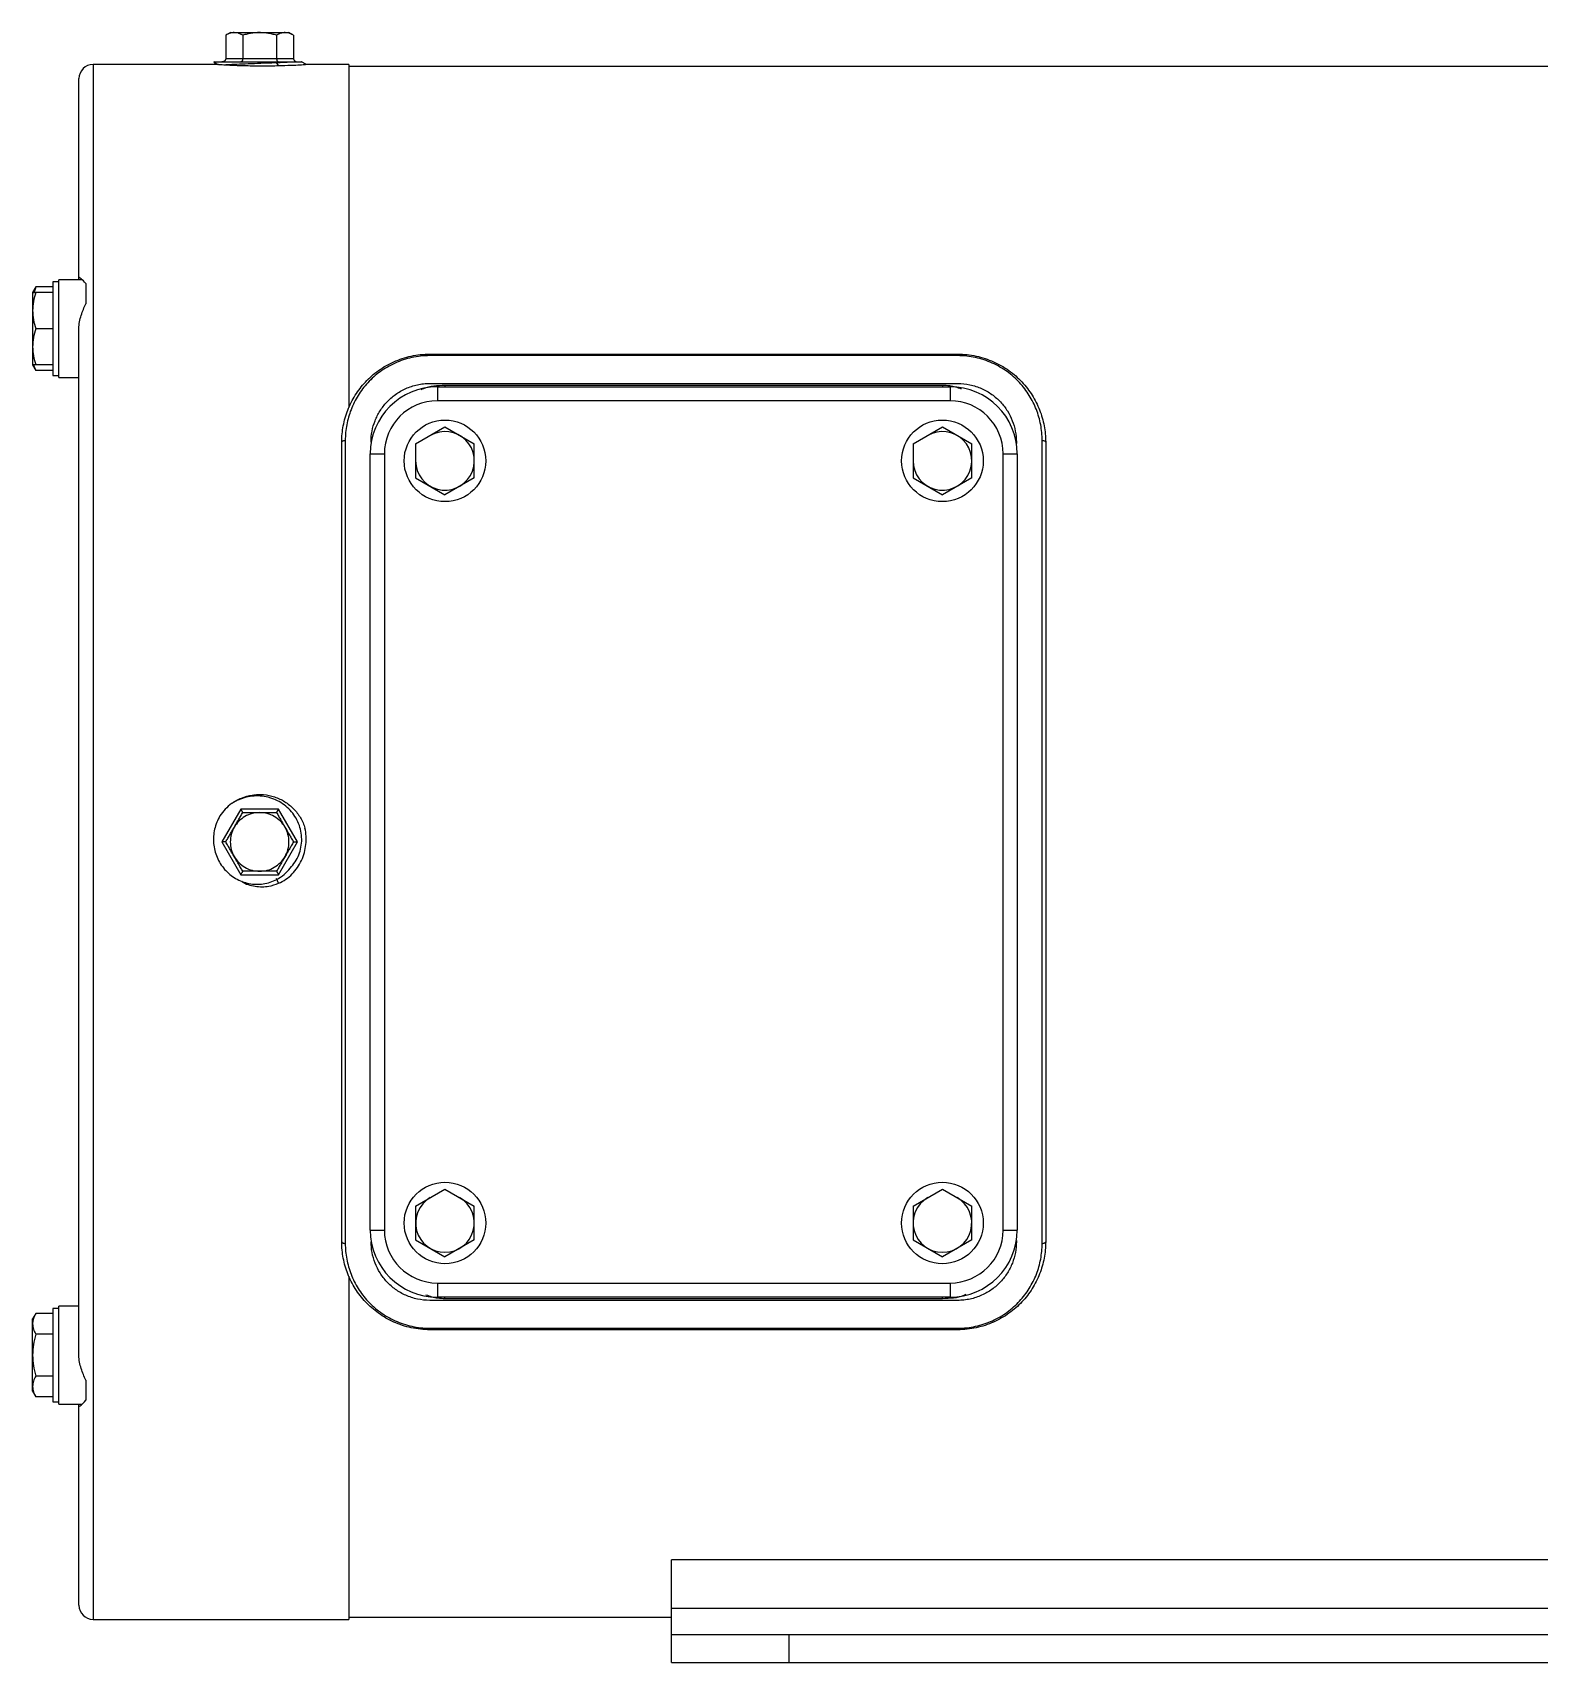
# Paper-space layout '_Front' of a CAD drawing. Header units: inches. Extents: x -5.4 to 7.4, y -3.5 to 3.5.
# Drawn here: x -5.41 to 1.01, y -3.5 to 3.45 of the extents above; entities that cross this region are included whole.
import ezdxf

# ---------------------------------------------------------------- set-up
doc = ezdxf.new("R2010")
doc.units = ezdxf.units.IN
doc.header["$MEASUREMENT"] = 0

psp = doc.layouts.new('_Front')

# ---------------------------------------------------------------- linework, layer by layer
at = {"color": 7, "linetype": 'Continuous', "lineweight": 25}
for p, q in [((-4.5673, 3.4511), (-4.5869, 3.4398)), ((-4.5868, 3.4398), (-4.5868, 3.341)), ((-4.5147, 3.4398), (-4.5147, 3.341)), ((-4.3703, 3.4398), (-4.3703, 3.341)), ((-4.2981, 3.4398), (-4.3177, 3.4511)), ((-4.2982, 3.4398), (-4.2982, 3.341)), ((-4.5868, 3.341), (-4.2982, 3.341)), ((-4.6176, 3.315), (-5.1525, 3.315)), ((-4.371, 3.3234), (-4.3691, 3.326)), ((-4.3616, 3.3103), (-4.371, 3.3234)), ((-4.2461, 3.3162), (-4.2647, 3.3269)), ((-4.0625, 3.315), (-4.2472, 3.315)), ((-4.0625, 3.315), (-4.0625, 1.852)), ((4.0625, 3.306), (-4.0625, 3.306)), ((-5.2125, 2.397), (-5.2125, 3.255)), ((-5.3962, 2.3666), (-5.41, 2.3427)), ((-5.3962, 2.3666), (-5.4036, 2.3427)), ((-5.3235, 2.3666), (-5.3962, 2.3666)), ((-5.2985, 2.388), (-5.3235, 2.388)), ((-5.3235, 2.388), (-5.3235, 1.989)), ((-5.199, 2.397), (-5.2985, 2.397)), ((-5.2985, 1.98), (-5.2985, 2.397)), ((-5.1825, 2.381), (-5.1825, 2.2949)), ((-5.41, 2.3427), (-5.41, 2.0342)), ((-5.3235, 2.3427), (-5.3962, 2.3427)), ((-5.3235, 2.1885), (-5.3962, 2.1885)), ((-5.2125, -2.1896), (-5.2125, 2.1896)), ((-5.41, 2.0342), (-5.3962, 2.0104)), ((-5.3235, 2.0342), (-5.3962, 2.0342)), ((-3.7175, 2.08), (-3.7175, 2.0736)), ((-3.7175, 2.08), (-1.4675, 2.08)), ((-1.4675, 2.0736), (-3.7175, 2.0736)), ((-1.4675, 2.08), (-1.4675, 2.0736)), ((-5.3235, 2.0104), (-5.3962, 2.0104)), ((-5.3235, 1.989), (-5.2985, 1.989)), ((-5.2985, 1.98), (-5.2125, 1.98)), ((-3.7175, 1.955), (-1.4675, 1.955)), ((-1.5325, 1.9463), (-3.6525, 1.9463)), ((-1.5325, 1.9463), (-3.6525, 1.9463)), ((-3.6525, 1.9463), (-3.6525, 1.941)), ((-1.5325, 1.9463), (-1.5325, 1.941)), ((-3.685, 1.941), (-1.5, 1.941)), ((-3.685, 1.941), (-3.685, 1.881)), ((-1.5, 1.881), (-3.685, 1.881)), ((-1.5, 1.941), (-1.5, 1.881)), ((-3.7775, 1.6972), (-3.6525, 1.7693)), ((-3.6525, 1.7693), (-3.5275, 1.6972)), ((-1.6575, 1.6972), (-1.5325, 1.7693)), ((-1.5325, 1.7693), (-1.4075, 1.6972)), ((-4.0925, -1.705), (-4.0925, 1.705)), ((-4.0775, 1.7121), (-4.0775, -1.7121)), ((-3.9675, 1.705), (-3.9675, 1.6996)), ((-3.7775, 1.6972), (-3.7775, 1.5528)), ((-3.5275, 1.5528), (-3.5275, 1.6972)), ((-1.6575, 1.6972), (-1.6575, 1.5528)), ((-1.4075, 1.5528), (-1.4075, 1.6972)), ((-1.2175, 1.705), (-1.2175, 1.6996)), ((-1.1075, -1.7121), (-1.1075, 1.7121)), ((-1.0925, 1.705), (-1.0925, -1.705)), ((-3.971, -1.655), (-3.971, 1.655)), ((-3.971, 1.655), (-3.911, 1.655)), ((-3.911, 1.655), (-3.911, -1.655)), ((-1.274, 1.655), (-1.214, 1.655)), ((-1.274, -1.655), (-1.274, 1.655)), ((-1.214, 1.655), (-1.214, -1.655)), ((-3.7775, 1.5528), (-3.6525, 1.4807)), ((-3.5275, 1.5528), (-3.6525, 1.4807)), ((-1.6575, 1.5528), (-1.5325, 1.4807)), ((-1.4075, 1.5528), (-1.5325, 1.4807)), ((-4.5233, 0.14), (-4.6042, 0)), ((-4.3617, 0.14), (-4.5233, 0.14)), ((-4.2808, 0), (-4.3617, 0.14)), ((-4.6042, 0), (-4.5233, -0.14)), ((-4.3617, -0.14), (-4.2808, 0)), ((-4.5233, -0.14), (-4.3617, -0.14)), ((-4.3616, -0.1764), (-4.371, -0.1558)), ((-3.7775, -1.5528), (-3.6525, -1.4807)), ((-3.6525, -1.4807), (-3.5275, -1.5528)), ((-1.6575, -1.5528), (-1.5325, -1.4807)), ((-1.5325, -1.4807), (-1.4075, -1.5528)), ((-3.7775, -1.5528), (-3.7775, -1.6972)), ((-3.5275, -1.6972), (-3.5275, -1.5528)), ((-1.6575, -1.5528), (-1.6575, -1.6972)), ((-1.4075, -1.6972), (-1.4075, -1.5528)), ((-3.971, -1.655), (-3.911, -1.655)), ((-1.274, -1.655), (-1.214, -1.655)), ((-3.9675, -1.6996), (-3.9675, -1.705)), ((-3.7775, -1.6972), (-3.6525, -1.7693)), ((-3.5275, -1.6972), (-3.6525, -1.7693)), ((-1.6575, -1.6972), (-1.5325, -1.7693)), ((-1.4075, -1.6972), (-1.5325, -1.7693)), ((-1.2175, -1.6996), (-1.2175, -1.705)), ((-4.0625, -1.852), (-4.0625, -3.315)), ((-3.685, -1.881), (-1.5, -1.881)), ((-3.685, -1.881), (-3.685, -1.941)), ((-1.5, -1.941), (-3.685, -1.941)), ((-3.6525, -1.9463), (-3.6525, -1.941)), ((-1.5325, -1.9463), (-1.5325, -1.941)), ((-1.5, -1.881), (-1.5, -1.941)), ((-5.3962, -2.0104), (-5.41, -2.0342)), ((-5.3235, -2.0104), (-5.3962, -2.0104)), ((-5.2985, -1.989), (-5.3235, -1.989)), ((-5.3235, -1.989), (-5.3235, -2.388)), ((-5.2125, -1.98), (-5.2985, -1.98)), ((-5.2985, -2.397), (-5.2985, -1.98)), ((-1.4675, -1.955), (-3.7175, -1.955)), ((-3.6525, -1.9463), (-1.5325, -1.9463)), ((-3.6525, -1.9463), (-1.5325, -1.9463)), ((-5.41, -2.3427), (-5.41, -2.0342)), ((-3.7175, -2.0736), (-1.4675, -2.0736)), ((-3.7175, -2.0736), (-3.7175, -2.08)), ((-1.4675, -2.08), (-3.7175, -2.08)), ((-1.4675, -2.0736), (-1.4675, -2.08)), ((-5.3235, -2.0994), (-5.3962, -2.0994)), ((-5.3235, -2.2776), (-5.3962, -2.2776)), ((-5.41, -2.3427), (-5.3962, -2.3666)), ((-5.1825, -2.2949), (-5.1825, -2.381)), ((-5.3235, -2.3666), (-5.3962, -2.3666)), ((-5.3235, -2.388), (-5.2985, -2.388)), ((-5.2985, -2.397), (-5.1991, -2.397)), ((-5.2125, -3.255), (-5.2125, -2.397)), ((3.8125, -3.0616), (-2.6875, -3.0616)), ((-2.6875, -3.4986), (-2.6875, -3.0616)), ((-5.1525, -3.315), (-4.0625, -3.315)), ((-4.0625, -3.306), (-2.6875, -3.306)), ((-2.6875, -3.2674), (3.8125, -3.2674)), ((-2.6875, -3.379), (3.8125, -3.379)), ((-2.1875, -3.379), (-2.1875, -3.4986)), ((-2.6875, -3.4986), (3.8125, -3.4986))]:
    psp.add_line(p, q, dxfattribs=at)
at = {"color": 8, "linetype": 'Continuous', "lineweight": 25}
psp.add_line((-5.1525, 3.315), (-5.1525, -3.315), dxfattribs=at)
at = {"color": 7, "linetype": 'Continuous', "lineweight": 25, "flags": 128}
for points in [[(-4.0925, 1.705), (-4.0922, 1.7064), (-4.0914, 1.7077), (-4.09, 1.7089), (-4.0881, 1.71), (-4.0858, 1.7109), (-4.0832, 1.7116), (-4.0804, 1.712), (-4.0775, 1.7121)], [(-1.1075, 1.7121), (-1.1046, 1.712), (-1.1018, 1.7116), (-1.0992, 1.7109), (-1.0969, 1.71), (-1.095, 1.7089), (-1.0936, 1.7077), (-1.0928, 1.7064), (-1.0925, 1.705)], [(-4.0925, -1.705), (-4.0922, -1.7064), (-4.0914, -1.7077), (-4.09, -1.7089), (-4.0881, -1.71), (-4.0858, -1.7109), (-4.0832, -1.7116), (-4.0804, -1.712), (-4.0775, -1.7121)], [(-1.1075, -1.7121), (-1.1046, -1.712), (-1.1018, -1.7116), (-1.0992, -1.7109), (-1.0969, -1.71), (-1.095, -1.7089), (-1.0936, -1.7077), (-1.0928, -1.7064), (-1.0925, -1.705)]]:
    psp.add_lwpolyline(points, dxfattribs=at)
at = {"color": 7, "linetype": 'Continuous', "lineweight": 25}
for centre in [(-3.6525, 1.625), (-1.5325, 1.625), (-3.6525, -1.625), (-1.5325, -1.625)]:
    psp.add_circle(centre, 0.174, dxfattribs=at)
for centre, radius, start, end in [((-5.1525, 3.255), 0.06, 90, 180), ((-3.685, 1.655), 0.286, 90, 180), ((-3.685, 1.655), 0.226, 90, 180), ((-1.5, 1.655), 0.286, 0, 90), ((-1.5, 1.655), 0.226, 0, 90), ((-3.6525, 1.625), 0.125, 180, 120), ((-1.5325, 1.625), 0.125, 180, 120), ((-3.6525, -1.625), 0.125, 120, 60), ((-1.5325, -1.625), 0.125, 120, 60), ((-3.685, -1.655), 0.286, 180, 270), ((-3.685, -1.655), 0.226, 180, 270), ((-1.5, -1.655), 0.226, 270, 0), ((-1.5, -1.655), 0.286, 270, 0), ((-5.1525, -3.255), 0.06, 180, 270)]:
    psp.add_arc(centre, radius, start, end, dxfattribs=at)
for points, knots in [([(-4.5508, 3.451), (-4.5522, 3.451), (-4.5551, 3.4509), (-4.5595, 3.4503), (-4.564, 3.4495), (-4.57, 3.4478), (-4.5776, 3.4448), (-4.5837, 3.4415), (-4.5868, 3.4398)], [0, 0, 0, 0, 0.1191638, 0.2397227, 0.3618656, 0.4857743, 0.7342655, 1, 1, 1, 1]), ([(-4.5147, 3.4398), (-4.5163, 3.4407), (-4.5194, 3.4425), (-4.524, 3.4447), (-4.5286, 3.4466), (-4.5345, 3.4487), (-4.5419, 3.4506), (-4.5478, 3.4509), (-4.5508, 3.451)], [0, 0, 0, 0, 0.1350681, 0.2657866, 0.3922742, 0.5146617, 0.7603551, 1, 1, 1, 1]), ([(-4.5508, 3.451), (-4.5398, 3.451), (-4.5239, 3.451), (-4.4861, 3.451), (-4.4643, 3.451), (-4.4425, 3.451)], [0, 0, 0, 0, 0.5, 0.5, 1, 1, 1, 1]), ([(-4.4425, 3.451), (-4.4454, 3.451), (-4.4513, 3.4509), (-4.4601, 3.4503), (-4.469, 3.4495), (-4.481, 3.4478), (-4.4963, 3.4448), (-4.5084, 3.4415), (-4.5147, 3.4398)], [0, 0, 0, 0, 0.119134, 0.239661, 0.361771, 0.485644, 0.734213, 1, 1, 1, 1]), ([(-4.3703, 3.4398), (-4.3735, 3.4407), (-4.3798, 3.4425), (-4.3891, 3.4447), (-4.3981, 3.4466), (-4.41, 3.4487), (-4.4248, 3.4506), (-4.4366, 3.4509), (-4.4425, 3.451)], [0, 0, 0, 0, 0.135032, 0.265717, 0.392175, 0.514535, 0.760293, 1, 1, 1, 1]), ([(-4.4425, 3.451), (-4.4207, 3.451), (-4.3989, 3.451), (-4.3611, 3.451), (-4.3452, 3.451), (-4.3342, 3.451)], [0, 0, 0, 0, 0.5, 0.5, 1, 1, 1, 1]), ([(-4.3342, 3.451), (-4.3357, 3.451), (-4.3386, 3.4509), (-4.343, 3.4503), (-4.3475, 3.4495), (-4.3535, 3.4478), (-4.3611, 3.4448), (-4.3672, 3.4415), (-4.3703, 3.4398)], [0, 0, 0, 0, 0.11917, 0.239736, 0.361885, 0.4858, 0.734292, 1, 1, 1, 1]), ([(-4.2982, 3.4398), (-4.2997, 3.4407), (-4.3029, 3.4425), (-4.3075, 3.4447), (-4.3121, 3.4466), (-4.318, 3.4487), (-4.3254, 3.4506), (-4.3313, 3.4509), (-4.3342, 3.451)], [0, 0, 0, 0, 0.134916, 0.265485, 0.391827, 0.514071, 0.760071, 1, 1, 1, 1]), ([(-4.5868, 3.341), (-4.5869, 3.3403), (-4.5869, 3.3388), (-4.5875, 3.3367), (-4.5884, 3.3346), (-4.5897, 3.3326), (-4.5915, 3.3306), (-4.594, 3.3288), (-4.5969, 3.3273), (-4.6003, 3.3262), (-4.6027, 3.3261), (-4.6042, 3.326)], [0, 0, 0, 0, 0.084476, 0.171269, 0.260932, 0.353968, 0.450828, 0.574732, 0.714344, 0.833102, 1, 1, 1, 1]), ([(-4.5147, 3.341), (-4.5147, 3.3403), (-4.5147, 3.3388), (-4.515, 3.3367), (-4.5155, 3.3346), (-4.5161, 3.3326), (-4.517, 3.3306), (-4.5182, 3.3288), (-4.5197, 3.3273), (-4.5214, 3.3262), (-4.5226, 3.3261), (-4.5233, 3.326)], [0, 0, 0, 0, 0.084476, 0.171269, 0.260932, 0.353968, 0.450828, 0.574732, 0.714344, 0.833102, 1, 1, 1, 1]), ([(-4.3703, 3.341), (-4.3703, 3.3403), (-4.3703, 3.3388), (-4.37, 3.3367), (-4.3695, 3.3346), (-4.3689, 3.3326), (-4.368, 3.3306), (-4.3668, 3.3288), (-4.3653, 3.3273), (-4.3636, 3.3262), (-4.3624, 3.3261), (-4.3617, 3.326)], [0, 0, 0, 0, 0.084477, 0.171274, 0.260945, 0.353994, 0.45087, 0.574655, 0.714328, 0.833072, 1, 1, 1, 1]), ([(-4.2982, 3.341), (-4.2981, 3.3403), (-4.2981, 3.3388), (-4.2975, 3.3367), (-4.2966, 3.3346), (-4.2953, 3.3326), (-4.2935, 3.3306), (-4.291, 3.3288), (-4.2881, 3.3273), (-4.2847, 3.3262), (-4.2823, 3.3261), (-4.2808, 3.326)], [0, 0, 0, 0, 0.084477, 0.171274, 0.260945, 0.353994, 0.45087, 0.574655, 0.714328, 0.833072, 1, 1, 1, 1]), ([(-4.6364, 3.326), (-4.6371, 3.326), (-4.6392, 3.326), (-4.6187, 3.326), (-4.5787, 3.326), (-4.5233, 3.326), (-4.4611, 3.326), (-4.4078, 3.326), (-4.3791, 3.326), (-4.3691, 3.326)], [0, 0, 0, 0, 0.077191, 0.250746, 0.421156, 0.588415, 0.752513, 0.913507, 1, 1, 1, 1]), ([(-4.6371, 3.3248), (-4.6345, 3.3232), (-4.6289, 3.32), (-4.6232, 3.3167), (-4.6203, 3.315)], [0, 0, 0, 0, 0.473706, 1, 1, 1, 1]), ([(-4.6176, 3.3149), (-4.6177, 3.3149), (-4.6181, 3.315), (-4.6048, 3.3145), (-4.5954, 3.3141)], [0, 0, 0, 0, 0.299851, 1, 1, 1, 1]), ([(-4.5954, 3.3141), (-4.5946, 3.3142), (-4.5855, 3.3149), (-4.5623, 3.3162), (-4.5172, 3.3181), (-4.4648, 3.32), (-4.4142, 3.3218), (-4.3836, 3.3229), (-4.371, 3.3234)], [0.00000017, 0.00000017, 0.00000017, 0.00000017, 0.00155749, 0.01780749, 0.03405749, 0.05030749, 0.06655749, 0.07905733, 0.07905733, 0.07905733, 0.07905733]), ([(-4.5954, 3.3141), (-4.5911, 3.3139), (-4.5858, 3.3135), (-4.5733, 3.3129), (-4.5659, 3.3125), (-4.5496, 3.3118), (-4.5407, 3.3115), (-4.5213, 3.3108), (-4.5108, 3.3105), (-4.4891, 3.31), (-4.4779, 3.3098), (-4.4545, 3.3095), (-4.4426, 3.3095), (-4.419, 3.3095), (-4.4071, 3.3096), (-4.3838, 3.3098), (-4.3725, 3.31), (-4.3616, 3.3103)], [0, 0, 0, 0, 0.125, 0.125, 0.25, 0.25, 0.375, 0.375, 0.5, 0.5, 0.625, 0.625, 0.75, 0.75, 0.875, 0.875, 1, 1, 1, 1]), ([(-4.3616, 3.3103), (-4.3433, 3.3108), (-4.3068, 3.3119), (-4.2684, 3.3138), (-4.2468, 3.315), (-4.2471, 3.3149), (-4.2472, 3.3148)], [0, 0, 0, 0, 0.279997, 0.559524, 0.861357, 1, 1, 1, 1]), ([(-4.3124, 3.326), (-4.3005, 3.326), (-4.2766, 3.326), (-4.2622, 3.326), (-4.2647, 3.326), (-4.2652, 3.326)], [0, 0, 0, 0, 0.432756, 0.865351, 1, 1, 1, 1]), ([(-5.1825, 2.381), (-5.1904, 2.3895), (-5.1975, 2.3962), (-5.2058, 2.4034), (-5.2081, 2.4052), (-5.2115, 2.4078), (-5.2125, 2.4084), (-5.2125, 2.4085)], [0, 0, 0, 0, 0.5, 0.5, 0.75, 0.75, 1, 1, 1, 1]), ([(-5.3962, 2.3427), (-5.4004, 2.3302), (-5.4039, 2.3173), (-5.4087, 2.2916), (-5.41, 2.2787), (-5.41, 2.2656)], [0, 0, 0, 0, 0.5, 0.5, 1, 1, 1, 1]), ([(-5.41, 2.3427), (-5.41, 2.3427), (-5.4087, 2.3427), (-5.4039, 2.3427), (-5.4004, 2.3427), (-5.3962, 2.3427)], [0, 0, 0, 0, 0.5, 0.5, 1, 1, 1, 1]), ([(-5.2125, 2.1896), (-5.2125, 2.1992), (-5.2115, 2.2086), (-5.2081, 2.2274), (-5.2058, 2.2366), (-5.1975, 2.263), (-5.1904, 2.2795), (-5.1825, 2.2949)], [0, 0, 0, 0, 0.25, 0.25, 0.5, 0.5, 1, 1, 1, 1]), ([(-5.41, 2.2656), (-5.41, 2.2526), (-5.4087, 2.2393), (-5.4038, 2.2136), (-5.4004, 2.201), (-5.3962, 2.1885)], [0, 0, 0, 0, 0.5, 0.5, 1, 1, 1, 1]), ([(-5.41, 2.1114), (-5.41, 2.0983), (-5.4087, 2.0852), (-5.4039, 2.0595), (-5.4004, 2.0468), (-5.3962, 2.0342)], [0, 0, 0, 0, 0.5, 0.5, 1, 1, 1, 1]), ([(-5.4048, 2.0342), (-5.4039, 2.0292), (-5.4025, 2.0211), (-5.398, 2.0134), (-5.3962, 2.0104)], [0, 0, 0, 0, 0.61803, 1, 1, 1, 1]), ([(-4.0925, 1.705), (-4.0925, 1.7288), (-4.0903, 1.752), (-4.0816, 1.7976), (-4.0753, 1.8198), (-4.0625, 1.8525), (-4.0577, 1.8633), (-4.047, 1.8844), (-4.0412, 1.8947), (-4.0223, 1.9247), (-4.0079, 1.9435), (-3.9749, 1.9787), (-3.9563, 1.9952), (-3.9159, 2.0242), (-3.8941, 2.0368), (-3.8469, 2.0579), (-3.8222, 2.066), (-3.7839, 2.0743), (-3.7709, 2.0764), (-3.7444, 2.0793), (-3.7309, 2.08), (-3.7175, 2.08)], [0, 0, 0, 0, 0.125, 0.125, 0.25, 0.25, 0.3125, 0.3125, 0.375, 0.375, 0.5, 0.5, 0.625, 0.625, 0.75, 0.75, 0.875, 0.875, 0.9375, 0.9375, 1, 1, 1, 1]), ([(-3.7175, 2.0736), (-3.7305, 2.0736), (-3.7436, 2.0729), (-3.7692, 2.0701), (-3.7817, 2.068), (-3.8064, 2.0626), (-3.8185, 2.0593), (-3.8422, 2.0514), (-3.8539, 2.0469), (-3.888, 2.0314), (-3.909, 2.0192), (-3.9476, 1.9911), (-3.9655, 1.9752), (-3.997, 1.9412), (-4.0107, 1.923), (-4.0287, 1.8942), (-4.0342, 1.8843), (-4.0444, 1.864), (-4.049, 1.8536), (-4.0611, 1.8223), (-4.0672, 1.8009), (-4.0754, 1.7572), (-4.0775, 1.7349), (-4.0775, 1.7121)], [0, 0, 0, 0, 0.0625, 0.0625, 0.125, 0.125, 0.1875, 0.1875, 0.25, 0.25, 0.375, 0.375, 0.5, 0.5, 0.625, 0.625, 0.6875, 0.6875, 0.75, 0.75, 0.875, 0.875, 1, 1, 1, 1]), ([(-1.4675, 2.08), (-1.4407, 2.08), (-1.4145, 2.0772), (-1.3761, 2.0689), (-1.3634, 2.0655), (-1.3386, 2.0574), (-1.3265, 2.0527), (-1.3032, 2.0423), (-1.2919, 2.0366), (-1.27, 2.024), (-1.2594, 2.0172), (-1.229, 1.9954), (-1.2106, 1.9793), (-1.1858, 1.9528), (-1.1779, 1.9436), (-1.1633, 1.9246), (-1.1565, 1.9149), (-1.1376, 1.8849), (-1.127, 1.864), (-1.1098, 1.8201), (-1.1034, 1.7977), (-1.0947, 1.752), (-1.0925, 1.7287), (-1.0925, 1.705)], [0, 0, 0, 0, 0.125, 0.125, 0.1875, 0.1875, 0.25, 0.25, 0.3125, 0.3125, 0.375, 0.375, 0.5, 0.5, 0.5625, 0.5625, 0.625, 0.625, 0.75, 0.75, 0.875, 0.875, 1, 1, 1, 1]), ([(-1.1075, 1.7121), (-1.1075, 1.7349), (-1.1096, 1.7572), (-1.1178, 1.801), (-1.124, 1.8225), (-1.1403, 1.8646), (-1.1504, 1.8848), (-1.1684, 1.9136), (-1.1749, 1.923), (-1.1888, 1.9412), (-1.1963, 1.9501), (-1.2201, 1.9757), (-1.2376, 1.9913), (-1.2667, 2.0124), (-1.2769, 2.019), (-1.298, 2.0312), (-1.3088, 2.0368), (-1.3313, 2.047), (-1.3429, 2.0515), (-1.3668, 2.0594), (-1.3791, 2.0628), (-1.4163, 2.0708), (-1.4416, 2.0736), (-1.4675, 2.0736)], [0, 0, 0, 0, 0.125, 0.125, 0.25, 0.25, 0.375, 0.375, 0.4375, 0.4375, 0.5, 0.5, 0.625, 0.625, 0.6875, 0.6875, 0.75, 0.75, 0.8125, 0.8125, 0.875, 0.875, 1, 1, 1, 1]), ([(-3.9675, 1.705), (-3.9675, 1.7365), (-3.9618, 1.7666), (-3.9449, 1.8101), (-3.9377, 1.8244), (-3.921, 1.8511), (-3.9114, 1.8637), (-3.8894, 1.8873), (-3.8769, 1.8983), (-3.8499, 1.9177), (-3.8354, 1.9261), (-3.8038, 1.9403), (-3.7873, 1.9457), (-3.7617, 1.9512), (-3.7531, 1.9526), (-3.7354, 1.9545), (-3.7265, 1.955), (-3.7175, 1.955)], [0, 0, 0, 0, 0.25, 0.25, 0.375, 0.375, 0.5, 0.5, 0.625, 0.625, 0.75, 0.75, 0.875, 0.875, 0.9375, 0.9375, 1, 1, 1, 1]), ([(-3.6525, 1.9463), (-3.6847, 1.9454), (-3.7206, 1.9445), (-3.7511, 1.9296), (-3.7543, 1.9281)], [0, 0, 0, 0, 0.895452, 1, 1, 1, 1]), ([(-1.4514, 1.9311), (-1.4678, 1.9368), (-1.4941, 1.9459), (-1.5221, 1.9462), (-1.5325, 1.9463)], [0, 0, 0, 0, 0.628108, 1, 1, 1, 1]), ([(-1.4675, 1.955), (-1.4497, 1.955), (-1.4322, 1.9531), (-1.4066, 1.9476), (-1.3981, 1.9453), (-1.3815, 1.9399), (-1.3735, 1.9368), (-1.3579, 1.9299), (-1.3504, 1.926), (-1.3357, 1.9176), (-1.3286, 1.913), (-1.3083, 1.8985), (-1.2961, 1.8877), (-1.2795, 1.87), (-1.2742, 1.8638), (-1.2645, 1.8511), (-1.2599, 1.8446), (-1.2474, 1.8246), (-1.2404, 1.8106), (-1.2289, 1.7814), (-1.2247, 1.7664), (-1.219, 1.7361), (-1.2175, 1.7207), (-1.2175, 1.705)], [0, 0, 0, 0, 0.125, 0.125, 0.1875, 0.1875, 0.25, 0.25, 0.3125, 0.3125, 0.375, 0.375, 0.5, 0.5, 0.5625, 0.5625, 0.625, 0.625, 0.75, 0.75, 0.875, 0.875, 1, 1, 1, 1]), ([(-4.5618, 0.1636), (-4.5487, 0.1731), (-4.5348, 0.1809), (-4.5052, 0.1932), (-4.4894, 0.1976), (-4.4657, 0.2012), (-4.4578, 0.202), (-4.4417, 0.2025), (-4.4336, 0.2023), (-4.4095, 0.2003), (-4.3939, 0.1971), (-4.371, 0.1894), (-4.3634, 0.1864), (-4.3489, 0.1795), (-4.3419, 0.1757), (-4.3284, 0.1672), (-4.3218, 0.1625), (-4.3093, 0.1524), (-4.3033, 0.1469), (-4.2865, 0.1297), (-4.2768, 0.117), (-4.2644, 0.0961), (-4.2607, 0.0889), (-4.2543, 0.0743), (-4.2515, 0.0668), (-4.2492, 0.0591)], [0, 0, 0, 0, 0.125, 0.125, 0.25, 0.25, 0.3125, 0.3125, 0.375, 0.375, 0.5, 0.5, 0.5625, 0.5625, 0.625, 0.625, 0.6875, 0.6875, 0.75, 0.75, 0.875, 0.875, 0.9375, 0.9375, 1, 1, 1, 1]), ([(-4.3124, -0.1117), (-4.3044, -0.1035), (-4.2974, -0.0946), (-4.2851, -0.0756), (-4.2798, -0.0654), (-4.2714, -0.0443), (-4.2683, -0.0334), (-4.2641, -0.0111), (-4.2631, 0.0004), (-4.2632, 0.0231), (-4.2643, 0.0343), (-4.2688, 0.0567), (-4.272, 0.0677), (-4.2804, 0.0887), (-4.2856, 0.0988), (-4.2979, 0.1181), (-4.3049, 0.127), (-4.3202, 0.1436), (-4.3288, 0.1513), (-4.3471, 0.1649), (-4.3567, 0.1708), (-4.377, 0.1809), (-4.3877, 0.1851), (-4.4095, 0.1915), (-4.4206, 0.1937), (-4.4431, 0.1961), (-4.4546, 0.1964), (-4.4772, 0.1949), (-4.4884, 0.1932), (-4.5105, 0.1879), (-4.5214, 0.1842), (-4.5422, 0.1752), (-4.5522, 0.1698), (-4.5618, 0.1636)], [0, 0, 0, 0, 0.0625, 0.0625, 0.125, 0.125, 0.1875, 0.1875, 0.25, 0.25, 0.3125, 0.3125, 0.375, 0.375, 0.4375, 0.4375, 0.5, 0.5, 0.5625, 0.5625, 0.625, 0.625, 0.6875, 0.6875, 0.75, 0.75, 0.8125, 0.8125, 0.875, 0.875, 0.9375, 0.9375, 1, 1, 1, 1]), ([(-4.5233, 0.14), (-4.5228, 0.1391), (-4.5219, 0.1376), (-4.5207, 0.1355), (-4.5195, 0.1334), (-4.5182, 0.1312), (-4.5168, 0.1287), (-4.5156, 0.1267), (-4.5148, 0.1253), (-4.5147, 0.1251), (-4.5147, 0.125)], [0, 0, 0, 0, 0.1168102, 0.2121776, 0.2860986, 0.4258117, 0.549727, 0.7088181, 0.8581317, 1, 1, 1, 1]), ([(-4.3703, 0.125), (-4.3703, 0.125), (-4.3703, 0.1251), (-4.37, 0.1256), (-4.3695, 0.1264), (-4.3689, 0.1275), (-4.368, 0.1291), (-4.3668, 0.1312), (-4.3653, 0.1337), (-4.3636, 0.1367), (-4.3624, 0.1388), (-4.3617, 0.14)], [0, 0, 0, 0, 0.084477, 0.171274, 0.260945, 0.353994, 0.45087, 0.574655, 0.714328, 0.833072, 1, 1, 1, 1]), ([(-4.6118, 0.111), (-4.6222, 0.0933), (-4.6297, 0.0745), (-4.6366, 0.0445), (-4.6381, 0.0344), (-4.6395, 0.0141), (-4.6395, 0.004), (-4.6377, -0.0163), (-4.6361, -0.0265), (-4.6312, -0.0463), (-4.628, -0.0559), (-4.6202, -0.0746), (-4.6154, -0.0838), (-4.6046, -0.1011), (-4.5986, -0.1093), (-4.5852, -0.1245), (-4.5778, -0.1317), (-4.562, -0.1448), (-4.5537, -0.1505), (-4.5362, -0.1607), (-4.5269, -0.1652), (-4.5078, -0.1724), (-4.498, -0.1752), (-4.4781, -0.1791), (-4.4679, -0.1803), (-4.4474, -0.1809), (-4.4372, -0.1803), (-4.4071, -0.1759), (-4.3873, -0.1695), (-4.3691, -0.1599)], [0, 0, 0, 0, 0.125, 0.125, 0.1875, 0.1875, 0.25, 0.25, 0.3125, 0.3125, 0.375, 0.375, 0.4375, 0.4375, 0.5, 0.5, 0.5625, 0.5625, 0.625, 0.625, 0.6875, 0.6875, 0.75, 0.75, 0.8125, 0.8125, 0.875, 0.875, 1, 1, 1, 1]), ([(-4.4425, 0.125), (-4.4643, 0.125), (-4.4861, 0.1192), (-4.5239, 0.0973), (-4.5398, 0.0814), (-4.5508, 0.0625)], [0, 0, 0, 0, 0.5, 0.5, 1, 1, 1, 1]), ([(-4.5508, 0.0625), (-4.5493, 0.065), (-4.5464, 0.0701), (-4.542, 0.0777), (-4.5375, 0.0855), (-4.5315, 0.0958), (-4.5239, 0.1091), (-4.5178, 0.1196), (-4.5147, 0.125)], [0, 0, 0, 0, 0.11917, 0.239736, 0.361885, 0.4858, 0.734292, 1, 1, 1, 1]), ([(-4.5147, 0.125), (-4.5115, 0.125), (-4.5052, 0.125), (-4.4959, 0.125), (-4.4869, 0.125), (-4.475, 0.125), (-4.4602, 0.125), (-4.4484, 0.125), (-4.4425, 0.125)], [0, 0, 0, 0, 0.135032, 0.265717, 0.392175, 0.514535, 0.760293, 1, 1, 1, 1]), ([(-4.3342, 0.0625), (-4.3452, 0.0814), (-4.3611, 0.0973), (-4.3989, 0.1192), (-4.4207, 0.125), (-4.4425, 0.125)], [0, 0, 0, 0, 0.5, 0.5, 1, 1, 1, 1]), ([(-4.4425, 0.125), (-4.4396, 0.125), (-4.4337, 0.125), (-4.4249, 0.125), (-4.416, 0.125), (-4.404, 0.125), (-4.3887, 0.125), (-4.3766, 0.125), (-4.3703, 0.125)], [0, 0, 0, 0, 0.119134, 0.239661, 0.361771, 0.485644, 0.734213, 1, 1, 1, 1]), ([(-4.3703, 0.125), (-4.3687, 0.1222), (-4.3656, 0.1168), (-4.361, 0.1088), (-4.3564, 0.1009), (-4.3505, 0.0906), (-4.3431, 0.0778), (-4.3372, 0.0676), (-4.3342, 0.0625)], [0, 0, 0, 0, 0.135068, 0.265787, 0.392274, 0.514662, 0.760355, 1, 1, 1, 1]), ([(-4.5868, 0), (-4.5869, 0), (-4.5869, 0), (-4.5875, 0), (-4.5884, 0), (-4.5897, 0), (-4.5915, 0), (-4.594, 0), (-4.5969, 0), (-4.6003, 0), (-4.6027, 0), (-4.6042, 0)], [0, 0, 0, 0, 0.084476, 0.171269, 0.260932, 0.353968, 0.450828, 0.574732, 0.714344, 0.833102, 1, 1, 1, 1]), ([(-4.5868, 0), (-4.5853, 0.0027), (-4.5821, 0.0082), (-4.5775, 0.0162), (-4.5729, 0.0241), (-4.567, 0.0344), (-4.5596, 0.0471), (-4.5537, 0.0574), (-4.5508, 0.0625)], [0, 0, 0, 0, 0.134916, 0.265485, 0.391827, 0.514071, 0.760071, 1, 1, 1, 1]), ([(-4.5508, -0.0625), (-4.5522, -0.06), (-4.5551, -0.0549), (-4.5595, -0.0473), (-4.564, -0.0396), (-4.57, -0.0292), (-4.5776, -0.0159), (-4.5837, -0.0054), (-4.5868, 0)], [0, 0, 0, 0, 0.119164, 0.239723, 0.361866, 0.485774, 0.734265, 1, 1, 1, 1]), ([(-4.5508, 0.0625), (-4.5617, 0.0436), (-4.5675, 0.0218), (-4.5675, -0.0218), (-4.5617, -0.0436), (-4.5508, -0.0625)], [0, 0, 0, 0, 0.5, 0.5, 1, 1, 1, 1]), ([(-4.3616, -0.1764), (-4.3507, -0.1716), (-4.3405, -0.1659), (-4.3212, -0.1526), (-4.3121, -0.1449), (-4.2954, -0.1282), (-4.288, -0.1192), (-4.2746, -0.0998), (-4.2687, -0.0895), (-4.2589, -0.0681), (-4.2549, -0.0571), (-4.2487, -0.0345), (-4.2465, -0.0227), (-4.2441, 0.0006), (-4.2438, 0.0123), (-4.2451, 0.0358), (-4.2467, 0.0476), (-4.2492, 0.0591)], [0, 0, 0, 0, 0.125, 0.125, 0.25, 0.25, 0.375, 0.375, 0.5, 0.5, 0.625, 0.625, 0.75, 0.75, 0.875, 0.875, 1, 1, 1, 1]), ([(-4.3342, -0.0625), (-4.3233, -0.0436), (-4.3175, -0.0218), (-4.3175, 0.0218), (-4.3233, 0.0436), (-4.3342, 0.0625)], [0, 0, 0, 0, 0.5, 0.5, 1, 1, 1, 1]), ([(-4.3342, 0.0625), (-4.3328, 0.06), (-4.3299, 0.0549), (-4.3255, 0.0473), (-4.321, 0.0396), (-4.315, 0.0292), (-4.3074, 0.0159), (-4.3013, 0.0054), (-4.2982, 0)], [0, 0, 0, 0, 0.119164, 0.239723, 0.361866, 0.485774, 0.734265, 1, 1, 1, 1]), ([(-4.2982, 0), (-4.2997, -0.0027), (-4.3029, -0.0082), (-4.3075, -0.0162), (-4.3121, -0.0241), (-4.318, -0.0344), (-4.3254, -0.0471), (-4.3313, -0.0574), (-4.3342, -0.0625)], [0, 0, 0, 0, 0.1349157, 0.2654853, 0.3918269, 0.5140709, 0.7600707, 1, 1, 1, 1]), ([(-4.2982, 0), (-4.2981, 0), (-4.2981, 0), (-4.2975, 0), (-4.2966, 0), (-4.2953, 0), (-4.2935, 0), (-4.291, 0), (-4.2881, 0), (-4.2847, 0), (-4.2823, 0), (-4.2808, 0)], [0, 0, 0, 0, 0.084477, 0.171274, 0.260945, 0.353994, 0.45087, 0.574655, 0.714328, 0.833072, 1, 1, 1, 1]), ([(-4.5508, -0.0625), (-4.5398, -0.0814), (-4.5239, -0.0973), (-4.4861, -0.1192), (-4.4643, -0.125), (-4.4425, -0.125)], [0, 0, 0, 0, 0.5, 0.5, 1, 1, 1, 1]), ([(-4.5147, -0.125), (-4.5163, -0.1222), (-4.5194, -0.1168), (-4.524, -0.1088), (-4.5286, -0.1009), (-4.5345, -0.0906), (-4.5419, -0.0778), (-4.5478, -0.0676), (-4.5508, -0.0625)], [0, 0, 0, 0, 0.135068, 0.265787, 0.392274, 0.514662, 0.760355, 1, 1, 1, 1]), ([(-4.4425, -0.125), (-4.4207, -0.125), (-4.3989, -0.1192), (-4.3611, -0.0973), (-4.3452, -0.0814), (-4.3342, -0.0625)], [0, 0, 0, 0, 0.5, 0.5, 1, 1, 1, 1]), ([(-4.3342, -0.0625), (-4.3357, -0.065), (-4.3386, -0.0701), (-4.343, -0.0777), (-4.3475, -0.0855), (-4.3535, -0.0958), (-4.3611, -0.1091), (-4.3672, -0.1196), (-4.3703, -0.125)], [0, 0, 0, 0, 0.11917, 0.239736, 0.361885, 0.4858, 0.734292, 1, 1, 1, 1]), ([(-4.5147, -0.125), (-4.5147, -0.125), (-4.5147, -0.1251), (-4.515, -0.1256), (-4.5155, -0.1264), (-4.5161, -0.1275), (-4.517, -0.1291), (-4.5182, -0.1312), (-4.5197, -0.1337), (-4.5214, -0.1367), (-4.5226, -0.1388), (-4.5233, -0.14)], [0, 0, 0, 0, 0.084476, 0.171269, 0.260932, 0.353968, 0.450828, 0.574732, 0.714344, 0.833102, 1, 1, 1, 1]), ([(-4.4425, -0.125), (-4.4454, -0.125), (-4.4513, -0.125), (-4.4601, -0.125), (-4.469, -0.125), (-4.481, -0.125), (-4.4963, -0.125), (-4.5084, -0.125), (-4.5147, -0.125)], [0, 0, 0, 0, 0.119134, 0.239661, 0.361771, 0.485644, 0.734213, 1, 1, 1, 1]), ([(-4.3703, -0.125), (-4.3735, -0.125), (-4.3798, -0.125), (-4.3891, -0.125), (-4.3981, -0.125), (-4.41, -0.125), (-4.4248, -0.125), (-4.4366, -0.125), (-4.4425, -0.125)], [0, 0, 0, 0, 0.135032, 0.265717, 0.392175, 0.514535, 0.760293, 1, 1, 1, 1]), ([(-4.3703, -0.125), (-4.3703, -0.125), (-4.3703, -0.1251), (-4.37, -0.1256), (-4.3695, -0.1264), (-4.3689, -0.1275), (-4.368, -0.1291), (-4.3668, -0.1312), (-4.3653, -0.1337), (-4.3636, -0.1367), (-4.3624, -0.1388), (-4.3617, -0.14)], [0, 0, 0, 0, 0.0844767, 0.1712737, 0.260945, 0.3539937, 0.4508699, 0.574655, 0.7143281, 0.8330716, 1, 1, 1, 1]), ([(-4.5179, -0.1679), (-4.5177, -0.1681), (-4.5023, -0.181), (-4.4616, -0.1905), (-4.4076, -0.1929), (-4.3754, -0.1814), (-4.3616, -0.1764)], [0, 0, 0, 0, 0.005607, 0.372748, 0.730168, 1, 1, 1, 1]), ([(-3.7175, -2.08), (-3.7443, -2.08), (-3.7705, -2.0772), (-3.8089, -2.0689), (-3.8216, -2.0655), (-3.8464, -2.0574), (-3.8585, -2.0527), (-3.8818, -2.0423), (-3.8931, -2.0366), (-3.915, -2.024), (-3.9256, -2.0172), (-3.956, -1.9954), (-3.9744, -1.9793), (-3.9992, -1.9528), (-4.0071, -1.9436), (-4.0217, -1.9246), (-4.0285, -1.9149), (-4.0474, -1.8849), (-4.058, -1.864), (-4.0752, -1.8201), (-4.0816, -1.7977), (-4.0903, -1.752), (-4.0925, -1.7287), (-4.0925, -1.705)], [0, 0, 0, 0, 0.125, 0.125, 0.1875, 0.1875, 0.25, 0.25, 0.3125, 0.3125, 0.375, 0.375, 0.5, 0.5, 0.5625, 0.5625, 0.625, 0.625, 0.75, 0.75, 0.875, 0.875, 1, 1, 1, 1]), ([(-4.0775, -1.7121), (-4.0775, -1.7349), (-4.0754, -1.7572), (-4.0672, -1.801), (-4.061, -1.8225), (-4.0447, -1.8646), (-4.0346, -1.8848), (-4.0166, -1.9136), (-4.0101, -1.923), (-3.9962, -1.9412), (-3.9887, -1.9501), (-3.9649, -1.9757), (-3.9474, -1.9913), (-3.9183, -2.0124), (-3.9081, -2.019), (-3.887, -2.0312), (-3.8762, -2.0368), (-3.8537, -2.047), (-3.8421, -2.0515), (-3.8182, -2.0594), (-3.8059, -2.0628), (-3.7687, -2.0708), (-3.7434, -2.0736), (-3.7175, -2.0736)], [0, 0, 0, 0, 0.125, 0.125, 0.25, 0.25, 0.375, 0.375, 0.4375, 0.4375, 0.5, 0.5, 0.625, 0.625, 0.6875, 0.6875, 0.75, 0.75, 0.8125, 0.8125, 0.875, 0.875, 1, 1, 1, 1]), ([(-3.7175, -1.955), (-3.7353, -1.955), (-3.7528, -1.9531), (-3.7784, -1.9476), (-3.7869, -1.9453), (-3.8035, -1.9399), (-3.8115, -1.9368), (-3.8271, -1.9299), (-3.8346, -1.926), (-3.8493, -1.9176), (-3.8564, -1.913), (-3.8767, -1.8985), (-3.8889, -1.8877), (-3.9055, -1.87), (-3.9108, -1.8638), (-3.9205, -1.8511), (-3.9251, -1.8446), (-3.9376, -1.8246), (-3.9446, -1.8106), (-3.9561, -1.7814), (-3.9603, -1.7664), (-3.966, -1.7361), (-3.9675, -1.7207), (-3.9675, -1.705)], [0, 0, 0, 0, 0.125, 0.125, 0.1875, 0.1875, 0.25, 0.25, 0.3125, 0.3125, 0.375, 0.375, 0.5, 0.5, 0.5625, 0.5625, 0.625, 0.625, 0.75, 0.75, 0.875, 0.875, 1, 1, 1, 1]), ([(-1.2175, -1.705), (-1.2175, -1.7365), (-1.2232, -1.7666), (-1.2401, -1.8101), (-1.2473, -1.8244), (-1.264, -1.8511), (-1.2736, -1.8637), (-1.2956, -1.8873), (-1.3081, -1.8983), (-1.3351, -1.9177), (-1.3496, -1.9261), (-1.3812, -1.9403), (-1.3977, -1.9457), (-1.4233, -1.9512), (-1.4319, -1.9526), (-1.4496, -1.9545), (-1.4585, -1.955), (-1.4675, -1.955)], [0, 0, 0, 0, 0.25, 0.25, 0.375, 0.375, 0.5, 0.5, 0.625, 0.625, 0.75, 0.75, 0.875, 0.875, 0.9375, 0.9375, 1, 1, 1, 1]), ([(-1.0925, -1.705), (-1.0925, -1.7288), (-1.0947, -1.752), (-1.1034, -1.7976), (-1.1097, -1.8198), (-1.1225, -1.8525), (-1.1273, -1.8633), (-1.138, -1.8844), (-1.1438, -1.8947), (-1.1627, -1.9247), (-1.1771, -1.9435), (-1.2101, -1.9787), (-1.2287, -1.9952), (-1.2691, -2.0242), (-1.2909, -2.0368), (-1.3381, -2.0579), (-1.3628, -2.066), (-1.4011, -2.0743), (-1.4141, -2.0764), (-1.4406, -2.0793), (-1.4541, -2.08), (-1.4675, -2.08)], [0, 0, 0, 0, 0.125, 0.125, 0.25, 0.25, 0.3125, 0.3125, 0.375, 0.375, 0.5, 0.5, 0.625, 0.625, 0.75, 0.75, 0.875, 0.875, 0.9375, 0.9375, 1, 1, 1, 1]), ([(-1.4675, -2.0736), (-1.4545, -2.0736), (-1.4414, -2.0729), (-1.4158, -2.0701), (-1.4033, -2.068), (-1.3786, -2.0626), (-1.3665, -2.0593), (-1.3428, -2.0514), (-1.3311, -2.0469), (-1.297, -2.0314), (-1.276, -2.0192), (-1.2374, -1.9911), (-1.2195, -1.9752), (-1.188, -1.9412), (-1.1743, -1.923), (-1.1563, -1.8942), (-1.1508, -1.8843), (-1.1406, -1.864), (-1.136, -1.8536), (-1.1239, -1.8223), (-1.1178, -1.8009), (-1.1096, -1.7572), (-1.1075, -1.7349), (-1.1075, -1.7121)], [0, 0, 0, 0, 0.0625, 0.0625, 0.125, 0.125, 0.1875, 0.1875, 0.25, 0.25, 0.375, 0.375, 0.5, 0.5, 0.625, 0.625, 0.6875, 0.6875, 0.75, 0.75, 0.875, 0.875, 1, 1, 1, 1]), ([(-3.7336, -1.9311), (-3.7172, -1.9368), (-3.6909, -1.9459), (-3.6629, -1.9462), (-3.6525, -1.9463)], [0, 0, 0, 0, 0.628108, 1, 1, 1, 1]), ([(-1.5325, -1.9463), (-1.5003, -1.9454), (-1.4644, -1.9445), (-1.4339, -1.9296), (-1.4307, -1.9281)], [0, 0, 0, 0, 0.895452, 1, 1, 1, 1]), ([(-5.41, -2.0549), (-5.41, -2.0625), (-5.4087, -2.07), (-5.4039, -2.0848), (-5.4004, -2.0922), (-5.3962, -2.0994)], [0, 0, 0, 0, 0.5, 0.5, 1, 1, 1, 1]), ([(-5.41, -2.1885), (-5.41, -2.2036), (-5.4087, -2.2187), (-5.4039, -2.2484), (-5.4004, -2.263), (-5.3962, -2.2776)], [0, 0, 0, 0, 0.5, 0.5, 1, 1, 1, 1]), ([(-5.1825, -2.2949), (-5.1904, -2.2796), (-5.1975, -2.2632), (-5.2058, -2.2365), (-5.2081, -2.2274), (-5.2115, -2.2088), (-5.2125, -2.1991), (-5.2125, -2.1896)], [0, 0, 0, 0, 0.5, 0.5, 0.75, 0.75, 1, 1, 1, 1]), ([(-5.3962, -2.2776), (-5.4004, -2.2848), (-5.4039, -2.2922), (-5.4087, -2.3071), (-5.41, -2.3145), (-5.41, -2.3221)], [0, 0, 0, 0, 0.5, 0.5, 1, 1, 1, 1]), ([(-5.41, -2.3221), (-5.41, -2.3296), (-5.4087, -2.3373), (-5.4038, -2.3521), (-5.4004, -2.3594), (-5.3962, -2.3666)], [0, 0, 0, 0, 0.5, 0.5, 1, 1, 1, 1]), ([(-5.2125, -2.4085), (-5.2125, -2.4084), (-5.2115, -2.4078), (-5.2081, -2.4052), (-5.2058, -2.4034), (-5.1975, -2.3963), (-5.1904, -2.3895), (-5.1825, -2.381)], [0, 0, 0, 0, 0.25, 0.25, 0.5, 0.5, 1, 1, 1, 1])]:
    psp.add_open_spline(points, degree=3, knots=knots, dxfattribs=at)
for points in [[(-4.5675, 3.451), (-4.5675, 3.451), (-4.5617, 3.451), (-4.5508, 3.451)], [(-4.3342, 3.451), (-4.3233, 3.451), (-4.3175, 3.451), (-4.3175, 3.451)], [(-4.371, 3.3234), (-4.3486, 3.3243), (-4.3285, 3.3251), (-4.3124, 3.326)], [(-4.3691, 3.326), (-4.3468, 3.326), (-4.3274, 3.326), (-4.3124, 3.326)], [(-5.3962, 2.1885), (-5.4046, 2.1633), (-5.41, 2.1377), (-5.41, 2.1114)], [(-5.3962, 2.0342), (-5.4046, 2.0342), (-5.41, 2.0342), (-5.41, 2.0342)], [(-4.5618, 0.1636), (-4.5815, 0.1493), (-4.5985, 0.1314), (-4.6118, 0.111)], [(-4.3691, -0.1599), (-4.3468, -0.148), (-4.3274, -0.1314), (-4.3124, -0.1117)], [(-5.3962, -2.0104), (-5.4046, -2.025), (-5.41, -2.0397), (-5.41, -2.0549)], [(-5.3962, -2.0994), (-5.4046, -2.1286), (-5.41, -2.1582), (-5.41, -2.1885)]]:
    psp.add_open_spline(points, degree=3, dxfattribs=at)

doc.saveas('drawing.dxf')
